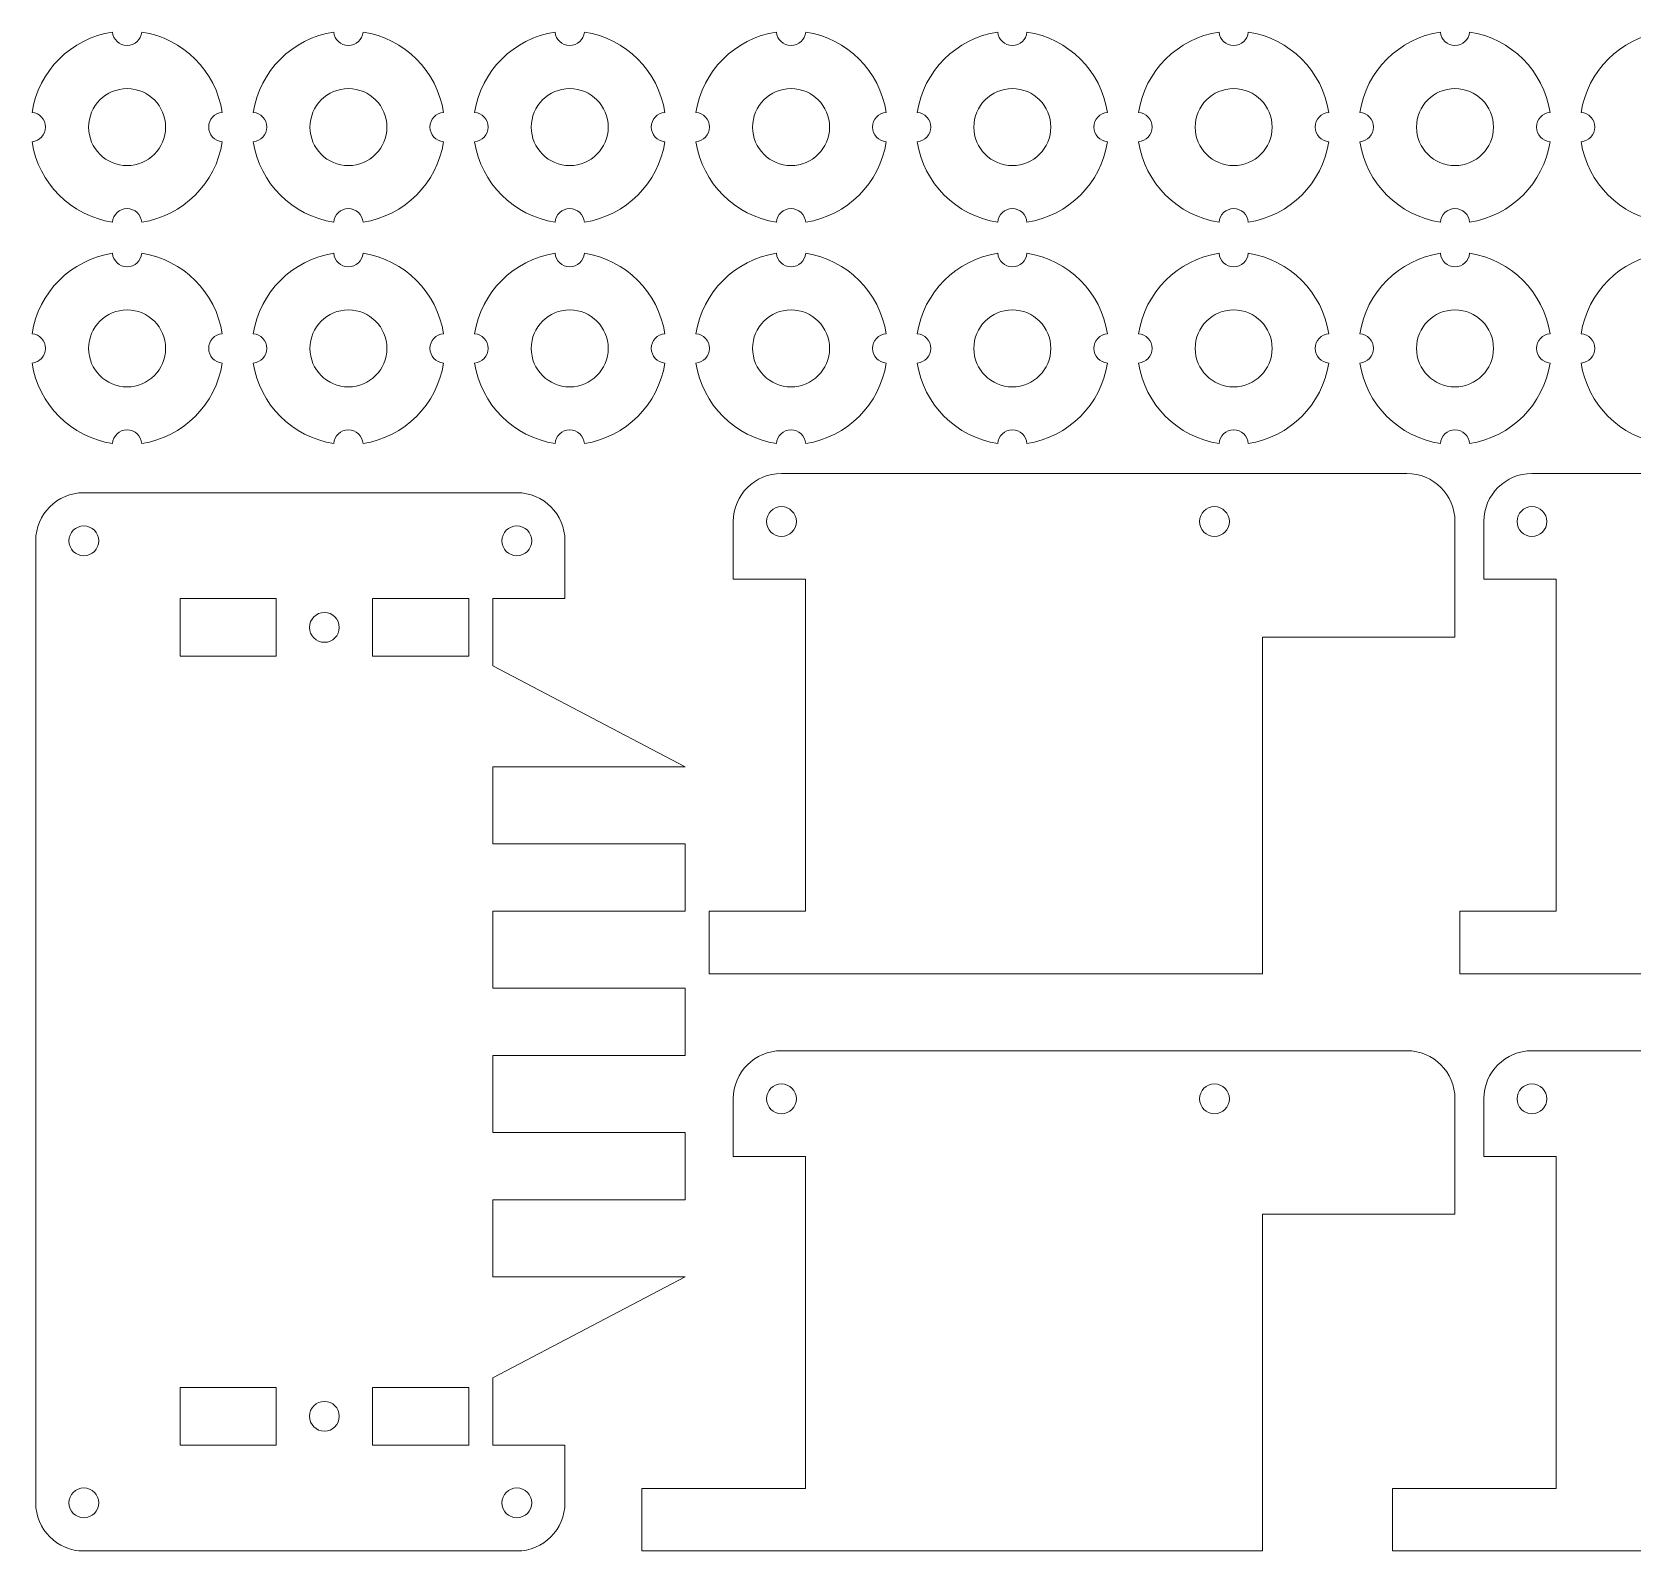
# Model space of a CAD drawing. Header units: centimetres. Extents: x -121 to 177, y -44 to 114.
# Drawn here: x -121.19 to -104.55, y -5.35 to 10.44 of the extents above; entities that cross this region are included whole.
import ezdxf

# ---------------------------------------------------------------- set-up
doc = ezdxf.new("R2010")
doc.units = ezdxf.units.CM
doc.header["$MEASUREMENT"] = 0
doc.layers.add('Layer 1', color=7, linetype='Continuous')

msp = doc.modelspace()

# ---------------------------------------------------------------- linework, layer by layer
at = {"layer": 'Layer 1', "lineweight": 20}
for centre, major_axis in [((-120.2, 9.45), (0, 0.4)), ((-117.9, 9.45), (0, 0.4)), ((-115.6, 9.45), (0, 0.4)), ((-113.3, 9.45), (0, 0.4)), ((-111, 9.45), (0, 0.4)), ((-108.7, 9.45), (0, 0.4)), ((-106.4, 9.45), (0, 0.4)), ((-120.2, 7.15), (0, 0.4)), ((-117.9, 7.15), (0, 0.4)), ((-115.6, 7.15), (0, 0.4)), ((-113.3, 7.15), (0, 0.4)), ((-111, 7.15), (0, 0.4)), ((-108.7, 7.15), (0, 0.4)), ((-106.4, 7.15), (0, 0.4)), ((-120.65, 5.15), (0, 0.155)), ((-116.15, 5.15), (0, 0.155)), ((-120.65, -4.85), (0, 0.155)), ((-116.15, -4.85), (0, 0.155))]:
    msp.add_ellipse(centre, major_axis=major_axis, ratio=1, dxfattribs=at)
for points, knots in [([(-120.04793, 10.43851), (-119.61747, 10.3728), (-119.27727, 10.03253), (-119.21156, 9.60207), (-119.21156, 9.60207), (-119.29037, 9.59616), (-119.3525, 9.53032), (-119.3525, 9.45), (-119.3525, 9.45), (-119.3525, 9.36968), (-119.29037, 9.30384), (-119.21156, 9.29793), (-119.21156, 9.29793), (-119.27727, 8.86747), (-119.61747, 8.5272), (-120.04793, 8.46149), (-120.04793, 8.46149), (-120.05381, 8.54034), (-120.11966, 8.6025), (-120.2, 8.6025), (-120.2, 8.6025), (-120.28034, 8.6025), (-120.34619, 8.54034), (-120.35207, 8.46149), (-120.35207, 8.46149), (-120.78253, 8.5272), (-121.12273, 8.86747), (-121.18844, 9.29793), (-121.18844, 9.29793), (-121.10963, 9.30384), (-121.0475, 9.36968), (-121.0475, 9.45), (-121.0475, 9.45), (-121.0475, 9.53032), (-121.10963, 9.59616), (-121.18844, 9.60207), (-121.18844, 9.60207), (-121.12273, 10.03253), (-120.78253, 10.3728), (-120.35207, 10.43851), (-120.35207, 10.43851), (-120.34619, 10.35966), (-120.28034, 10.2975), (-120.2, 10.2975), (-120.2, 10.2975), (-120.11966, 10.2975), (-120.05381, 10.35966), (-120.04793, 10.43851)], [0, 0, 0, 0, 0.08333333, 0.08333333, 0.08333333, 0.08333333, 0.16666667, 0.16666667, 0.16666667, 0.16666667, 0.25, 0.25, 0.25, 0.25, 0.33333333, 0.33333333, 0.33333333, 0.33333333, 0.41666667, 0.41666667, 0.41666667, 0.41666667, 0.5, 0.5, 0.5, 0.5, 0.58333333, 0.58333333, 0.58333333, 0.58333333, 0.66666667, 0.66666667, 0.66666667, 0.66666667, 0.75, 0.75, 0.75, 0.75, 0.83333333, 0.83333333, 0.83333333, 0.83333333, 0.91666667, 0.91666667, 0.91666667, 0.91666667, 1, 1, 1, 1]), ([(-117.74793, 10.43851), (-117.31747, 10.3728), (-116.97727, 10.03253), (-116.91156, 9.60207), (-116.91156, 9.60207), (-116.99037, 9.59616), (-117.0525, 9.53032), (-117.0525, 9.45), (-117.0525, 9.45), (-117.0525, 9.36968), (-116.99037, 9.30384), (-116.91156, 9.29793), (-116.91156, 9.29793), (-116.97727, 8.86747), (-117.31747, 8.5272), (-117.74793, 8.46149), (-117.74793, 8.46149), (-117.75381, 8.54034), (-117.81966, 8.6025), (-117.9, 8.6025), (-117.9, 8.6025), (-117.98034, 8.6025), (-118.04619, 8.54034), (-118.05207, 8.46149), (-118.05207, 8.46149), (-118.48253, 8.5272), (-118.82273, 8.86747), (-118.88844, 9.29793), (-118.88844, 9.29793), (-118.80963, 9.30384), (-118.7475, 9.36968), (-118.7475, 9.45), (-118.7475, 9.45), (-118.7475, 9.53032), (-118.80963, 9.59616), (-118.88844, 9.60207), (-118.88844, 9.60207), (-118.82273, 10.03253), (-118.48253, 10.3728), (-118.05207, 10.43851), (-118.05207, 10.43851), (-118.04619, 10.35966), (-117.98034, 10.2975), (-117.9, 10.2975), (-117.9, 10.2975), (-117.81966, 10.2975), (-117.75381, 10.35966), (-117.74793, 10.43851)], [0, 0, 0, 0, 0.08333333, 0.08333333, 0.08333333, 0.08333333, 0.16666667, 0.16666667, 0.16666667, 0.16666667, 0.25, 0.25, 0.25, 0.25, 0.33333333, 0.33333333, 0.33333333, 0.33333333, 0.41666667, 0.41666667, 0.41666667, 0.41666667, 0.5, 0.5, 0.5, 0.5, 0.58333333, 0.58333333, 0.58333333, 0.58333333, 0.66666667, 0.66666667, 0.66666667, 0.66666667, 0.75, 0.75, 0.75, 0.75, 0.83333333, 0.83333333, 0.83333333, 0.83333333, 0.91666667, 0.91666667, 0.91666667, 0.91666667, 1, 1, 1, 1]), ([(-115.44793, 10.43851), (-115.01747, 10.3728), (-114.67727, 10.03253), (-114.61156, 9.60207), (-114.61156, 9.60207), (-114.69037, 9.59616), (-114.7525, 9.53032), (-114.7525, 9.45), (-114.7525, 9.45), (-114.7525, 9.36968), (-114.69037, 9.30384), (-114.61156, 9.29793), (-114.61156, 9.29793), (-114.67727, 8.86747), (-115.01747, 8.5272), (-115.44793, 8.46149), (-115.44793, 8.46149), (-115.45381, 8.54034), (-115.51966, 8.6025), (-115.6, 8.6025), (-115.6, 8.6025), (-115.68034, 8.6025), (-115.74619, 8.54034), (-115.75207, 8.46149), (-115.75207, 8.46149), (-116.18253, 8.5272), (-116.52273, 8.86747), (-116.58844, 9.29793), (-116.58844, 9.29793), (-116.50963, 9.30384), (-116.4475, 9.36968), (-116.4475, 9.45), (-116.4475, 9.45), (-116.4475, 9.53032), (-116.50963, 9.59616), (-116.58844, 9.60207), (-116.58844, 9.60207), (-116.52273, 10.03253), (-116.18253, 10.3728), (-115.75207, 10.43851), (-115.75207, 10.43851), (-115.74619, 10.35966), (-115.68034, 10.2975), (-115.6, 10.2975), (-115.6, 10.2975), (-115.51966, 10.2975), (-115.45381, 10.35966), (-115.44793, 10.43851)], [0, 0, 0, 0, 0.08333333, 0.08333333, 0.08333333, 0.08333333, 0.16666667, 0.16666667, 0.16666667, 0.16666667, 0.25, 0.25, 0.25, 0.25, 0.33333333, 0.33333333, 0.33333333, 0.33333333, 0.41666667, 0.41666667, 0.41666667, 0.41666667, 0.5, 0.5, 0.5, 0.5, 0.58333333, 0.58333333, 0.58333333, 0.58333333, 0.66666667, 0.66666667, 0.66666667, 0.66666667, 0.75, 0.75, 0.75, 0.75, 0.83333333, 0.83333333, 0.83333333, 0.83333333, 0.91666667, 0.91666667, 0.91666667, 0.91666667, 1, 1, 1, 1]), ([(-113.14793, 10.43851), (-112.71747, 10.3728), (-112.37727, 10.03253), (-112.31156, 9.60207), (-112.31156, 9.60207), (-112.39037, 9.59616), (-112.4525, 9.53032), (-112.4525, 9.45), (-112.4525, 9.45), (-112.4525, 9.36968), (-112.39037, 9.30384), (-112.31156, 9.29793), (-112.31156, 9.29793), (-112.37727, 8.86747), (-112.71747, 8.5272), (-113.14793, 8.46149), (-113.14793, 8.46149), (-113.15381, 8.54034), (-113.21966, 8.6025), (-113.3, 8.6025), (-113.3, 8.6025), (-113.38034, 8.6025), (-113.44619, 8.54034), (-113.45207, 8.46149), (-113.45207, 8.46149), (-113.88253, 8.5272), (-114.22273, 8.86747), (-114.28844, 9.29793), (-114.28844, 9.29793), (-114.20963, 9.30384), (-114.1475, 9.36968), (-114.1475, 9.45), (-114.1475, 9.45), (-114.1475, 9.53032), (-114.20963, 9.59616), (-114.28844, 9.60207), (-114.28844, 9.60207), (-114.22273, 10.03253), (-113.88253, 10.3728), (-113.45207, 10.43851), (-113.45207, 10.43851), (-113.44619, 10.35966), (-113.38034, 10.2975), (-113.3, 10.2975), (-113.3, 10.2975), (-113.21966, 10.2975), (-113.15381, 10.35966), (-113.14793, 10.43851)], [0, 0, 0, 0, 0.08333333, 0.08333333, 0.08333333, 0.08333333, 0.16666667, 0.16666667, 0.16666667, 0.16666667, 0.25, 0.25, 0.25, 0.25, 0.33333333, 0.33333333, 0.33333333, 0.33333333, 0.41666667, 0.41666667, 0.41666667, 0.41666667, 0.5, 0.5, 0.5, 0.5, 0.58333333, 0.58333333, 0.58333333, 0.58333333, 0.66666667, 0.66666667, 0.66666667, 0.66666667, 0.75, 0.75, 0.75, 0.75, 0.83333333, 0.83333333, 0.83333333, 0.83333333, 0.91666667, 0.91666667, 0.91666667, 0.91666667, 1, 1, 1, 1]), ([(-110.84793, 10.43851), (-110.41747, 10.3728), (-110.07727, 10.03253), (-110.01156, 9.60207), (-110.01156, 9.60207), (-110.09037, 9.59616), (-110.1525, 9.53032), (-110.1525, 9.45), (-110.1525, 9.45), (-110.1525, 9.36968), (-110.09037, 9.30384), (-110.01156, 9.29793), (-110.01156, 9.29793), (-110.07727, 8.86747), (-110.41747, 8.5272), (-110.84793, 8.46149), (-110.84793, 8.46149), (-110.85381, 8.54034), (-110.91966, 8.6025), (-111, 8.6025), (-111, 8.6025), (-111.08034, 8.6025), (-111.14619, 8.54034), (-111.15207, 8.46149), (-111.15207, 8.46149), (-111.58253, 8.5272), (-111.92273, 8.86747), (-111.98844, 9.29793), (-111.98844, 9.29793), (-111.90963, 9.30384), (-111.8475, 9.36968), (-111.8475, 9.45), (-111.8475, 9.45), (-111.8475, 9.53032), (-111.90963, 9.59616), (-111.98844, 9.60207), (-111.98844, 9.60207), (-111.92273, 10.03253), (-111.58253, 10.3728), (-111.15207, 10.43851), (-111.15207, 10.43851), (-111.14619, 10.35966), (-111.08034, 10.2975), (-111, 10.2975), (-111, 10.2975), (-110.91966, 10.2975), (-110.85381, 10.35966), (-110.84793, 10.43851)], [0, 0, 0, 0, 0.08333333, 0.08333333, 0.08333333, 0.08333333, 0.16666667, 0.16666667, 0.16666667, 0.16666667, 0.25, 0.25, 0.25, 0.25, 0.33333333, 0.33333333, 0.33333333, 0.33333333, 0.41666667, 0.41666667, 0.41666667, 0.41666667, 0.5, 0.5, 0.5, 0.5, 0.58333333, 0.58333333, 0.58333333, 0.58333333, 0.66666667, 0.66666667, 0.66666667, 0.66666667, 0.75, 0.75, 0.75, 0.75, 0.83333333, 0.83333333, 0.83333333, 0.83333333, 0.91666667, 0.91666667, 0.91666667, 0.91666667, 1, 1, 1, 1]), ([(-108.54793, 10.43851), (-108.11747, 10.3728), (-107.77727, 10.03253), (-107.71156, 9.60207), (-107.71156, 9.60207), (-107.79037, 9.59616), (-107.8525, 9.53032), (-107.8525, 9.45), (-107.8525, 9.45), (-107.8525, 9.36968), (-107.79037, 9.30384), (-107.71156, 9.29793), (-107.71156, 9.29793), (-107.77727, 8.86747), (-108.11747, 8.5272), (-108.54793, 8.46149), (-108.54793, 8.46149), (-108.55381, 8.54034), (-108.61966, 8.6025), (-108.7, 8.6025), (-108.7, 8.6025), (-108.78034, 8.6025), (-108.84619, 8.54034), (-108.85207, 8.46149), (-108.85207, 8.46149), (-109.28253, 8.5272), (-109.62273, 8.86747), (-109.68844, 9.29793), (-109.68844, 9.29793), (-109.60963, 9.30384), (-109.5475, 9.36968), (-109.5475, 9.45), (-109.5475, 9.45), (-109.5475, 9.53032), (-109.60963, 9.59616), (-109.68844, 9.60207), (-109.68844, 9.60207), (-109.62273, 10.03253), (-109.28253, 10.3728), (-108.85207, 10.43851), (-108.85207, 10.43851), (-108.84619, 10.35966), (-108.78034, 10.2975), (-108.7, 10.2975), (-108.7, 10.2975), (-108.61966, 10.2975), (-108.55381, 10.35966), (-108.54793, 10.43851)], [0, 0, 0, 0, 0.08333333, 0.08333333, 0.08333333, 0.08333333, 0.16666667, 0.16666667, 0.16666667, 0.16666667, 0.25, 0.25, 0.25, 0.25, 0.33333333, 0.33333333, 0.33333333, 0.33333333, 0.41666667, 0.41666667, 0.41666667, 0.41666667, 0.5, 0.5, 0.5, 0.5, 0.58333333, 0.58333333, 0.58333333, 0.58333333, 0.66666667, 0.66666667, 0.66666667, 0.66666667, 0.75, 0.75, 0.75, 0.75, 0.83333333, 0.83333333, 0.83333333, 0.83333333, 0.91666667, 0.91666667, 0.91666667, 0.91666667, 1, 1, 1, 1]), ([(-106.24793, 10.43851), (-105.81747, 10.3728), (-105.47727, 10.03253), (-105.41156, 9.60207), (-105.41156, 9.60207), (-105.49037, 9.59616), (-105.5525, 9.53032), (-105.5525, 9.45), (-105.5525, 9.45), (-105.5525, 9.36968), (-105.49037, 9.30384), (-105.41156, 9.29793), (-105.41156, 9.29793), (-105.47727, 8.86747), (-105.81747, 8.5272), (-106.24793, 8.46149), (-106.24793, 8.46149), (-106.25381, 8.54034), (-106.31966, 8.6025), (-106.4, 8.6025), (-106.4, 8.6025), (-106.48034, 8.6025), (-106.54619, 8.54034), (-106.55207, 8.46149), (-106.55207, 8.46149), (-106.98253, 8.5272), (-107.32273, 8.86747), (-107.38844, 9.29793), (-107.38844, 9.29793), (-107.30963, 9.30384), (-107.2475, 9.36968), (-107.2475, 9.45), (-107.2475, 9.45), (-107.2475, 9.53032), (-107.30963, 9.59616), (-107.38844, 9.60207), (-107.38844, 9.60207), (-107.32273, 10.03253), (-106.98253, 10.3728), (-106.55207, 10.43851), (-106.55207, 10.43851), (-106.54619, 10.35966), (-106.48034, 10.2975), (-106.4, 10.2975), (-106.4, 10.2975), (-106.31966, 10.2975), (-106.25381, 10.35966), (-106.24793, 10.43851)], [0, 0, 0, 0, 0.08333333, 0.08333333, 0.08333333, 0.08333333, 0.16666667, 0.16666667, 0.16666667, 0.16666667, 0.25, 0.25, 0.25, 0.25, 0.33333333, 0.33333333, 0.33333333, 0.33333333, 0.41666667, 0.41666667, 0.41666667, 0.41666667, 0.5, 0.5, 0.5, 0.5, 0.58333333, 0.58333333, 0.58333333, 0.58333333, 0.66666667, 0.66666667, 0.66666667, 0.66666667, 0.75, 0.75, 0.75, 0.75, 0.83333333, 0.83333333, 0.83333333, 0.83333333, 0.91666667, 0.91666667, 0.91666667, 0.91666667, 1, 1, 1, 1]), ([(-103.94793, 10.43851), (-103.51747, 10.3728), (-103.17727, 10.03253), (-103.11156, 9.60207), (-103.11156, 9.60207), (-103.19037, 9.59616), (-103.2525, 9.53032), (-103.2525, 9.45), (-103.2525, 9.45), (-103.2525, 9.36968), (-103.19037, 9.30384), (-103.11156, 9.29793), (-103.11156, 9.29793), (-103.17727, 8.86747), (-103.51747, 8.5272), (-103.94793, 8.46149), (-103.94793, 8.46149), (-103.95381, 8.54034), (-104.01966, 8.6025), (-104.1, 8.6025), (-104.1, 8.6025), (-104.18034, 8.6025), (-104.24619, 8.54034), (-104.25207, 8.46149), (-104.25207, 8.46149), (-104.68253, 8.5272), (-105.02273, 8.86747), (-105.08844, 9.29793), (-105.08844, 9.29793), (-105.00963, 9.30384), (-104.9475, 9.36968), (-104.9475, 9.45), (-104.9475, 9.45), (-104.9475, 9.53032), (-105.00963, 9.59616), (-105.08844, 9.60207), (-105.08844, 9.60207), (-105.02273, 10.03253), (-104.68253, 10.3728), (-104.25207, 10.43851), (-104.25207, 10.43851), (-104.24619, 10.35966), (-104.18034, 10.2975), (-104.1, 10.2975), (-104.1, 10.2975), (-104.01966, 10.2975), (-103.95381, 10.35966), (-103.94793, 10.43851)], [0, 0, 0, 0, 0.08333333, 0.08333333, 0.08333333, 0.08333333, 0.16666667, 0.16666667, 0.16666667, 0.16666667, 0.25, 0.25, 0.25, 0.25, 0.33333333, 0.33333333, 0.33333333, 0.33333333, 0.41666667, 0.41666667, 0.41666667, 0.41666667, 0.5, 0.5, 0.5, 0.5, 0.58333333, 0.58333333, 0.58333333, 0.58333333, 0.66666667, 0.66666667, 0.66666667, 0.66666667, 0.75, 0.75, 0.75, 0.75, 0.83333333, 0.83333333, 0.83333333, 0.83333333, 0.91666667, 0.91666667, 0.91666667, 0.91666667, 1, 1, 1, 1]), ([(-120.04793, 8.13851), (-119.61747, 8.0728), (-119.27727, 7.73253), (-119.21156, 7.30207), (-119.21156, 7.30207), (-119.29037, 7.29616), (-119.3525, 7.23032), (-119.3525, 7.15), (-119.3525, 7.15), (-119.3525, 7.06968), (-119.29037, 7.00384), (-119.21156, 6.99793), (-119.21156, 6.99793), (-119.27727, 6.56747), (-119.61747, 6.2272), (-120.04793, 6.16149), (-120.04793, 6.16149), (-120.05381, 6.24034), (-120.11966, 6.3025), (-120.2, 6.3025), (-120.2, 6.3025), (-120.28034, 6.3025), (-120.34619, 6.24034), (-120.35207, 6.16149), (-120.35207, 6.16149), (-120.78253, 6.2272), (-121.12273, 6.56747), (-121.18844, 6.99793), (-121.18844, 6.99793), (-121.10963, 7.00384), (-121.0475, 7.06968), (-121.0475, 7.15), (-121.0475, 7.15), (-121.0475, 7.23032), (-121.10963, 7.29616), (-121.18844, 7.30207), (-121.18844, 7.30207), (-121.12273, 7.73253), (-120.78253, 8.0728), (-120.35207, 8.13851), (-120.35207, 8.13851), (-120.34619, 8.05966), (-120.28034, 7.9975), (-120.2, 7.9975), (-120.2, 7.9975), (-120.11966, 7.9975), (-120.05381, 8.05966), (-120.04793, 8.13851)], [0, 0, 0, 0, 0.08333333, 0.08333333, 0.08333333, 0.08333333, 0.16666667, 0.16666667, 0.16666667, 0.16666667, 0.25, 0.25, 0.25, 0.25, 0.33333333, 0.33333333, 0.33333333, 0.33333333, 0.41666667, 0.41666667, 0.41666667, 0.41666667, 0.5, 0.5, 0.5, 0.5, 0.58333333, 0.58333333, 0.58333333, 0.58333333, 0.66666667, 0.66666667, 0.66666667, 0.66666667, 0.75, 0.75, 0.75, 0.75, 0.83333333, 0.83333333, 0.83333333, 0.83333333, 0.91666667, 0.91666667, 0.91666667, 0.91666667, 1, 1, 1, 1]), ([(-117.74793, 8.13851), (-117.31747, 8.0728), (-116.97727, 7.73253), (-116.91156, 7.30207), (-116.91156, 7.30207), (-116.99037, 7.29616), (-117.0525, 7.23032), (-117.0525, 7.15), (-117.0525, 7.15), (-117.0525, 7.06968), (-116.99037, 7.00384), (-116.91156, 6.99793), (-116.91156, 6.99793), (-116.97727, 6.56747), (-117.31747, 6.2272), (-117.74793, 6.16149), (-117.74793, 6.16149), (-117.75381, 6.24034), (-117.81966, 6.3025), (-117.9, 6.3025), (-117.9, 6.3025), (-117.98034, 6.3025), (-118.04619, 6.24034), (-118.05207, 6.16149), (-118.05207, 6.16149), (-118.48253, 6.2272), (-118.82273, 6.56747), (-118.88844, 6.99793), (-118.88844, 6.99793), (-118.80963, 7.00384), (-118.7475, 7.06968), (-118.7475, 7.15), (-118.7475, 7.15), (-118.7475, 7.23032), (-118.80963, 7.29616), (-118.88844, 7.30207), (-118.88844, 7.30207), (-118.82273, 7.73253), (-118.48253, 8.0728), (-118.05207, 8.13851), (-118.05207, 8.13851), (-118.04619, 8.05966), (-117.98034, 7.9975), (-117.9, 7.9975), (-117.9, 7.9975), (-117.81966, 7.9975), (-117.75381, 8.05966), (-117.74793, 8.13851)], [0, 0, 0, 0, 0.08333333, 0.08333333, 0.08333333, 0.08333333, 0.16666667, 0.16666667, 0.16666667, 0.16666667, 0.25, 0.25, 0.25, 0.25, 0.33333333, 0.33333333, 0.33333333, 0.33333333, 0.41666667, 0.41666667, 0.41666667, 0.41666667, 0.5, 0.5, 0.5, 0.5, 0.58333333, 0.58333333, 0.58333333, 0.58333333, 0.66666667, 0.66666667, 0.66666667, 0.66666667, 0.75, 0.75, 0.75, 0.75, 0.83333333, 0.83333333, 0.83333333, 0.83333333, 0.91666667, 0.91666667, 0.91666667, 0.91666667, 1, 1, 1, 1]), ([(-115.44793, 8.13851), (-115.01747, 8.0728), (-114.67727, 7.73253), (-114.61156, 7.30207), (-114.61156, 7.30207), (-114.69037, 7.29616), (-114.7525, 7.23032), (-114.7525, 7.15), (-114.7525, 7.15), (-114.7525, 7.06968), (-114.69037, 7.00384), (-114.61156, 6.99793), (-114.61156, 6.99793), (-114.67727, 6.56747), (-115.01747, 6.2272), (-115.44793, 6.16149), (-115.44793, 6.16149), (-115.45381, 6.24034), (-115.51966, 6.3025), (-115.6, 6.3025), (-115.6, 6.3025), (-115.68034, 6.3025), (-115.74619, 6.24034), (-115.75207, 6.16149), (-115.75207, 6.16149), (-116.18253, 6.2272), (-116.52273, 6.56747), (-116.58844, 6.99793), (-116.58844, 6.99793), (-116.50963, 7.00384), (-116.4475, 7.06968), (-116.4475, 7.15), (-116.4475, 7.15), (-116.4475, 7.23032), (-116.50963, 7.29616), (-116.58844, 7.30207), (-116.58844, 7.30207), (-116.52273, 7.73253), (-116.18253, 8.0728), (-115.75207, 8.13851), (-115.75207, 8.13851), (-115.74619, 8.05966), (-115.68034, 7.9975), (-115.6, 7.9975), (-115.6, 7.9975), (-115.51966, 7.9975), (-115.45381, 8.05966), (-115.44793, 8.13851)], [0, 0, 0, 0, 0.08333333, 0.08333333, 0.08333333, 0.08333333, 0.16666667, 0.16666667, 0.16666667, 0.16666667, 0.25, 0.25, 0.25, 0.25, 0.33333333, 0.33333333, 0.33333333, 0.33333333, 0.41666667, 0.41666667, 0.41666667, 0.41666667, 0.5, 0.5, 0.5, 0.5, 0.58333333, 0.58333333, 0.58333333, 0.58333333, 0.66666667, 0.66666667, 0.66666667, 0.66666667, 0.75, 0.75, 0.75, 0.75, 0.83333333, 0.83333333, 0.83333333, 0.83333333, 0.91666667, 0.91666667, 0.91666667, 0.91666667, 1, 1, 1, 1]), ([(-113.14793, 8.13851), (-112.71747, 8.0728), (-112.37727, 7.73253), (-112.31156, 7.30207), (-112.31156, 7.30207), (-112.39037, 7.29616), (-112.4525, 7.23032), (-112.4525, 7.15), (-112.4525, 7.15), (-112.4525, 7.06968), (-112.39037, 7.00384), (-112.31156, 6.99793), (-112.31156, 6.99793), (-112.37727, 6.56747), (-112.71747, 6.2272), (-113.14793, 6.16149), (-113.14793, 6.16149), (-113.15381, 6.24034), (-113.21966, 6.3025), (-113.3, 6.3025), (-113.3, 6.3025), (-113.38034, 6.3025), (-113.44619, 6.24034), (-113.45207, 6.16149), (-113.45207, 6.16149), (-113.88253, 6.2272), (-114.22273, 6.56747), (-114.28844, 6.99793), (-114.28844, 6.99793), (-114.20963, 7.00384), (-114.1475, 7.06968), (-114.1475, 7.15), (-114.1475, 7.15), (-114.1475, 7.23032), (-114.20963, 7.29616), (-114.28844, 7.30207), (-114.28844, 7.30207), (-114.22273, 7.73253), (-113.88253, 8.0728), (-113.45207, 8.13851), (-113.45207, 8.13851), (-113.44619, 8.05966), (-113.38034, 7.9975), (-113.3, 7.9975), (-113.3, 7.9975), (-113.21966, 7.9975), (-113.15381, 8.05966), (-113.14793, 8.13851)], [0, 0, 0, 0, 0.08333333, 0.08333333, 0.08333333, 0.08333333, 0.16666667, 0.16666667, 0.16666667, 0.16666667, 0.25, 0.25, 0.25, 0.25, 0.33333333, 0.33333333, 0.33333333, 0.33333333, 0.41666667, 0.41666667, 0.41666667, 0.41666667, 0.5, 0.5, 0.5, 0.5, 0.58333333, 0.58333333, 0.58333333, 0.58333333, 0.66666667, 0.66666667, 0.66666667, 0.66666667, 0.75, 0.75, 0.75, 0.75, 0.83333333, 0.83333333, 0.83333333, 0.83333333, 0.91666667, 0.91666667, 0.91666667, 0.91666667, 1, 1, 1, 1]), ([(-110.84793, 8.13851), (-110.41747, 8.0728), (-110.07727, 7.73253), (-110.01156, 7.30207), (-110.01156, 7.30207), (-110.09037, 7.29616), (-110.1525, 7.23032), (-110.1525, 7.15), (-110.1525, 7.15), (-110.1525, 7.06968), (-110.09037, 7.00384), (-110.01156, 6.99793), (-110.01156, 6.99793), (-110.07727, 6.56747), (-110.41747, 6.2272), (-110.84793, 6.16149), (-110.84793, 6.16149), (-110.85381, 6.24034), (-110.91966, 6.3025), (-111, 6.3025), (-111, 6.3025), (-111.08034, 6.3025), (-111.14619, 6.24034), (-111.15207, 6.16149), (-111.15207, 6.16149), (-111.58253, 6.2272), (-111.92273, 6.56747), (-111.98844, 6.99793), (-111.98844, 6.99793), (-111.90963, 7.00384), (-111.8475, 7.06968), (-111.8475, 7.15), (-111.8475, 7.15), (-111.8475, 7.23032), (-111.90963, 7.29616), (-111.98844, 7.30207), (-111.98844, 7.30207), (-111.92273, 7.73253), (-111.58253, 8.0728), (-111.15207, 8.13851), (-111.15207, 8.13851), (-111.14619, 8.05966), (-111.08034, 7.9975), (-111, 7.9975), (-111, 7.9975), (-110.91966, 7.9975), (-110.85381, 8.05966), (-110.84793, 8.13851)], [0, 0, 0, 0, 0.08333333, 0.08333333, 0.08333333, 0.08333333, 0.16666667, 0.16666667, 0.16666667, 0.16666667, 0.25, 0.25, 0.25, 0.25, 0.33333333, 0.33333333, 0.33333333, 0.33333333, 0.41666667, 0.41666667, 0.41666667, 0.41666667, 0.5, 0.5, 0.5, 0.5, 0.58333333, 0.58333333, 0.58333333, 0.58333333, 0.66666667, 0.66666667, 0.66666667, 0.66666667, 0.75, 0.75, 0.75, 0.75, 0.83333333, 0.83333333, 0.83333333, 0.83333333, 0.91666667, 0.91666667, 0.91666667, 0.91666667, 1, 1, 1, 1]), ([(-108.54793, 8.13851), (-108.11747, 8.0728), (-107.77727, 7.73253), (-107.71156, 7.30207), (-107.71156, 7.30207), (-107.79037, 7.29616), (-107.8525, 7.23032), (-107.8525, 7.15), (-107.8525, 7.15), (-107.8525, 7.06968), (-107.79037, 7.00384), (-107.71156, 6.99793), (-107.71156, 6.99793), (-107.77727, 6.56747), (-108.11747, 6.2272), (-108.54793, 6.16149), (-108.54793, 6.16149), (-108.55381, 6.24034), (-108.61966, 6.3025), (-108.7, 6.3025), (-108.7, 6.3025), (-108.78034, 6.3025), (-108.84619, 6.24034), (-108.85207, 6.16149), (-108.85207, 6.16149), (-109.28253, 6.2272), (-109.62273, 6.56747), (-109.68844, 6.99793), (-109.68844, 6.99793), (-109.60963, 7.00384), (-109.5475, 7.06968), (-109.5475, 7.15), (-109.5475, 7.15), (-109.5475, 7.23032), (-109.60963, 7.29616), (-109.68844, 7.30207), (-109.68844, 7.30207), (-109.62273, 7.73253), (-109.28253, 8.0728), (-108.85207, 8.13851), (-108.85207, 8.13851), (-108.84619, 8.05966), (-108.78034, 7.9975), (-108.7, 7.9975), (-108.7, 7.9975), (-108.61966, 7.9975), (-108.55381, 8.05966), (-108.54793, 8.13851)], [0, 0, 0, 0, 0.08333333, 0.08333333, 0.08333333, 0.08333333, 0.16666667, 0.16666667, 0.16666667, 0.16666667, 0.25, 0.25, 0.25, 0.25, 0.33333333, 0.33333333, 0.33333333, 0.33333333, 0.41666667, 0.41666667, 0.41666667, 0.41666667, 0.5, 0.5, 0.5, 0.5, 0.58333333, 0.58333333, 0.58333333, 0.58333333, 0.66666667, 0.66666667, 0.66666667, 0.66666667, 0.75, 0.75, 0.75, 0.75, 0.83333333, 0.83333333, 0.83333333, 0.83333333, 0.91666667, 0.91666667, 0.91666667, 0.91666667, 1, 1, 1, 1]), ([(-106.24793, 8.13851), (-105.81747, 8.0728), (-105.47727, 7.73253), (-105.41156, 7.30207), (-105.41156, 7.30207), (-105.49037, 7.29616), (-105.5525, 7.23032), (-105.5525, 7.15), (-105.5525, 7.15), (-105.5525, 7.06968), (-105.49037, 7.00384), (-105.41156, 6.99793), (-105.41156, 6.99793), (-105.47727, 6.56747), (-105.81747, 6.2272), (-106.24793, 6.16149), (-106.24793, 6.16149), (-106.25381, 6.24034), (-106.31966, 6.3025), (-106.4, 6.3025), (-106.4, 6.3025), (-106.48034, 6.3025), (-106.54619, 6.24034), (-106.55207, 6.16149), (-106.55207, 6.16149), (-106.98253, 6.2272), (-107.32273, 6.56747), (-107.38844, 6.99793), (-107.38844, 6.99793), (-107.30963, 7.00384), (-107.2475, 7.06968), (-107.2475, 7.15), (-107.2475, 7.15), (-107.2475, 7.23032), (-107.30963, 7.29616), (-107.38844, 7.30207), (-107.38844, 7.30207), (-107.32273, 7.73253), (-106.98253, 8.0728), (-106.55207, 8.13851), (-106.55207, 8.13851), (-106.54619, 8.05966), (-106.48034, 7.9975), (-106.4, 7.9975), (-106.4, 7.9975), (-106.31966, 7.9975), (-106.25381, 8.05966), (-106.24793, 8.13851)], [0, 0, 0, 0, 0.08333333, 0.08333333, 0.08333333, 0.08333333, 0.16666667, 0.16666667, 0.16666667, 0.16666667, 0.25, 0.25, 0.25, 0.25, 0.33333333, 0.33333333, 0.33333333, 0.33333333, 0.41666667, 0.41666667, 0.41666667, 0.41666667, 0.5, 0.5, 0.5, 0.5, 0.58333333, 0.58333333, 0.58333333, 0.58333333, 0.66666667, 0.66666667, 0.66666667, 0.66666667, 0.75, 0.75, 0.75, 0.75, 0.83333333, 0.83333333, 0.83333333, 0.83333333, 0.91666667, 0.91666667, 0.91666667, 0.91666667, 1, 1, 1, 1]), ([(-103.94793, 8.13851), (-103.51747, 8.0728), (-103.17727, 7.73253), (-103.11156, 7.30207), (-103.11156, 7.30207), (-103.19037, 7.29616), (-103.2525, 7.23032), (-103.2525, 7.15), (-103.2525, 7.15), (-103.2525, 7.06968), (-103.19037, 7.00384), (-103.11156, 6.99793), (-103.11156, 6.99793), (-103.17727, 6.56747), (-103.51747, 6.2272), (-103.94793, 6.16149), (-103.94793, 6.16149), (-103.95381, 6.24034), (-104.01966, 6.3025), (-104.1, 6.3025), (-104.1, 6.3025), (-104.18034, 6.3025), (-104.24619, 6.24034), (-104.25207, 6.16149), (-104.25207, 6.16149), (-104.68253, 6.2272), (-105.02273, 6.56747), (-105.08844, 6.99793), (-105.08844, 6.99793), (-105.00963, 7.00384), (-104.9475, 7.06968), (-104.9475, 7.15), (-104.9475, 7.15), (-104.9475, 7.23032), (-105.00963, 7.29616), (-105.08844, 7.30207), (-105.08844, 7.30207), (-105.02273, 7.73253), (-104.68253, 8.0728), (-104.25207, 8.13851), (-104.25207, 8.13851), (-104.24619, 8.05966), (-104.18034, 7.9975), (-104.1, 7.9975), (-104.1, 7.9975), (-104.01966, 7.9975), (-103.95381, 8.05966), (-103.94793, 8.13851)], [0, 0, 0, 0, 0.08333333, 0.08333333, 0.08333333, 0.08333333, 0.16666667, 0.16666667, 0.16666667, 0.16666667, 0.25, 0.25, 0.25, 0.25, 0.33333333, 0.33333333, 0.33333333, 0.33333333, 0.41666667, 0.41666667, 0.41666667, 0.41666667, 0.5, 0.5, 0.5, 0.5, 0.58333333, 0.58333333, 0.58333333, 0.58333333, 0.66666667, 0.66666667, 0.66666667, 0.66666667, 0.75, 0.75, 0.75, 0.75, 0.83333333, 0.83333333, 0.83333333, 0.83333333, 0.91666667, 0.91666667, 0.91666667, 0.91666667, 1, 1, 1, 1]), ([(-113.39999, 5.505), (-113.48558, 5.505), (-113.555, 5.43558), (-113.555, 5.35), (-113.555, 5.35), (-113.555, 5.26441), (-113.48558, 5.195), (-113.39999, 5.195), (-113.39999, 5.195), (-113.31441, 5.195), (-113.245, 5.26441), (-113.245, 5.35), (-113.245, 5.35), (-113.245, 5.43558), (-113.31441, 5.505), (-113.39999, 5.505)], [0, 0, 0, 0, 0.25, 0.25, 0.25, 0.25, 0.5, 0.5, 0.5, 0.5, 0.75, 0.75, 0.75, 0.75, 1, 1, 1, 1]), ([(-108.89999, 5.505), (-108.98558, 5.505), (-109.055, 5.43558), (-109.055, 5.35), (-109.055, 5.35), (-109.055, 5.26441), (-108.98558, 5.195), (-108.89999, 5.195), (-108.89999, 5.195), (-108.81441, 5.195), (-108.745, 5.26441), (-108.745, 5.35), (-108.745, 5.35), (-108.745, 5.43558), (-108.81441, 5.505), (-108.89999, 5.505)], [0, 0, 0, 0, 0.25, 0.25, 0.25, 0.25, 0.5, 0.5, 0.5, 0.5, 0.75, 0.75, 0.75, 0.75, 1, 1, 1, 1]), ([(-105.59999, 5.505), (-105.68558, 5.505), (-105.755, 5.43558), (-105.755, 5.35), (-105.755, 5.35), (-105.755, 5.26441), (-105.68558, 5.195), (-105.59999, 5.195), (-105.59999, 5.195), (-105.51441, 5.195), (-105.445, 5.26441), (-105.445, 5.35), (-105.445, 5.35), (-105.445, 5.43558), (-105.51441, 5.505), (-105.59999, 5.505)], [0, 0, 0, 0, 0.25, 0.25, 0.25, 0.25, 0.5, 0.5, 0.5, 0.5, 0.75, 0.75, 0.75, 0.75, 1, 1, 1, 1]), ([(-113.39999, -0.495), (-113.48558, -0.495), (-113.555, -0.56442), (-113.555, -0.65), (-113.555, -0.65), (-113.555, -0.73559), (-113.48558, -0.805), (-113.39999, -0.805), (-113.39999, -0.805), (-113.31441, -0.805), (-113.245, -0.73559), (-113.245, -0.65), (-113.245, -0.65), (-113.245, -0.56442), (-113.31441, -0.495), (-113.39999, -0.495)], [0, 0, 0, 0, 0.25, 0.25, 0.25, 0.25, 0.5, 0.5, 0.5, 0.5, 0.75, 0.75, 0.75, 0.75, 1, 1, 1, 1]), ([(-108.89999, -0.495), (-108.98558, -0.495), (-109.055, -0.56442), (-109.055, -0.65), (-109.055, -0.65), (-109.055, -0.73559), (-108.98558, -0.805), (-108.89999, -0.805), (-108.89999, -0.805), (-108.81441, -0.805), (-108.745, -0.73559), (-108.745, -0.65), (-108.745, -0.65), (-108.745, -0.56442), (-108.81441, -0.495), (-108.89999, -0.495)], [0, 0, 0, 0, 0.25, 0.25, 0.25, 0.25, 0.5, 0.5, 0.5, 0.5, 0.75, 0.75, 0.75, 0.75, 1, 1, 1, 1]), ([(-105.59999, -0.495), (-105.68558, -0.495), (-105.755, -0.56442), (-105.755, -0.65), (-105.755, -0.65), (-105.755, -0.73559), (-105.68558, -0.805), (-105.59999, -0.805), (-105.59999, -0.805), (-105.51441, -0.805), (-105.445, -0.73559), (-105.445, -0.65), (-105.445, -0.65), (-105.445, -0.56442), (-105.51441, -0.495), (-105.59999, -0.495)], [0, 0, 0, 0, 0.25, 0.25, 0.25, 0.25, 0.5, 0.5, 0.5, 0.5, 0.75, 0.75, 0.75, 0.75, 1, 1, 1, 1])]:
    msp.add_open_spline(points, degree=3, knots=knots, dxfattribs=at)
at = {"layer": 'Layer 1', "lineweight": 18}
for points, knots in [([(-106.4, 5.35), (-106.4, 5.62609), (-106.62391, 5.85), (-106.9, 5.85), (-106.9, 5.85), (-106.9, 5.85), (-113.4, 5.85), (-113.4, 5.85), (-113.4, 5.85), (-113.67609, 5.85), (-113.9, 5.62609), (-113.9, 5.35), (-113.9, 5.35), (-113.9, 5.35), (-113.9, 4.75), (-113.9, 4.75), (-113.9, 4.75), (-113.9, 4.75), (-113.15, 4.75), (-113.15, 4.75), (-113.15, 4.75), (-113.15, 4.75), (-113.15, 1.3), (-113.15, 1.3), (-113.15, 1.3), (-113.15, 1.3), (-114.15, 1.3), (-114.15, 1.3), (-114.15, 1.3), (-114.15, 1.3), (-114.15, 0.65001), (-114.15, 0.65001), (-114.15, 0.65001), (-114.15, 0.65001), (-113.15, 0.65001), (-113.15, 0.65001), (-113.15, 0.65001), (-113.15, 0.65001), (-108.4, 0.65), (-108.4, 0.65), (-108.4, 0.65), (-108.4, 0.65), (-108.4, 4.15), (-108.4, 4.15), (-108.4, 4.15), (-108.4, 4.15), (-106.4, 4.15), (-106.4, 4.15), (-106.4, 4.15), (-106.4, 4.15), (-106.4, 5.35), (-106.4, 5.35)], [0, 0, 0, 0, 0.07692308, 0.07692308, 0.07692308, 0.07692308, 0.15384615, 0.15384615, 0.15384615, 0.15384615, 0.23076923, 0.23076923, 0.23076923, 0.23076923, 0.30769231, 0.30769231, 0.30769231, 0.30769231, 0.38461538, 0.38461538, 0.38461538, 0.38461538, 0.46153846, 0.46153846, 0.46153846, 0.46153846, 0.53846154, 0.53846154, 0.53846154, 0.53846154, 0.61538462, 0.61538462, 0.61538462, 0.61538462, 0.69230769, 0.69230769, 0.69230769, 0.69230769, 0.76923077, 0.76923077, 0.76923077, 0.76923077, 0.84615385, 0.84615385, 0.84615385, 0.84615385, 0.92307692, 0.92307692, 0.92307692, 0.92307692, 1, 1, 1, 1]), ([(-98.6, 5.35), (-98.6, 5.62609), (-98.82391, 5.85), (-99.1, 5.85), (-99.1, 5.85), (-99.1, 5.85), (-105.6, 5.85), (-105.6, 5.85), (-105.6, 5.85), (-105.87609, 5.85), (-106.1, 5.62609), (-106.1, 5.35), (-106.1, 5.35), (-106.1, 5.35), (-106.1, 4.75), (-106.1, 4.75), (-106.1, 4.75), (-106.1, 4.75), (-105.35, 4.75), (-105.35, 4.75), (-105.35, 4.75), (-105.35, 4.75), (-105.35, 1.3), (-105.35, 1.3), (-105.35, 1.3), (-105.35, 1.3), (-106.35, 1.3), (-106.35, 1.3), (-106.35, 1.3), (-106.35, 1.3), (-106.35, 0.65001), (-106.35, 0.65001), (-106.35, 0.65001), (-106.35, 0.65001), (-105.35, 0.65001), (-105.35, 0.65001), (-105.35, 0.65001), (-105.35, 0.65001), (-100.6, 0.65), (-100.6, 0.65), (-100.6, 0.65), (-100.6, 0.65), (-100.6, 4.15), (-100.6, 4.15), (-100.6, 4.15), (-100.6, 4.15), (-98.6, 4.15), (-98.6, 4.15), (-98.6, 4.15), (-98.6, 4.15), (-98.6, 5.35), (-98.6, 5.35)], [0, 0, 0, 0, 0.07692308, 0.07692308, 0.07692308, 0.07692308, 0.15384615, 0.15384615, 0.15384615, 0.15384615, 0.23076923, 0.23076923, 0.23076923, 0.23076923, 0.30769231, 0.30769231, 0.30769231, 0.30769231, 0.38461538, 0.38461538, 0.38461538, 0.38461538, 0.46153846, 0.46153846, 0.46153846, 0.46153846, 0.53846154, 0.53846154, 0.53846154, 0.53846154, 0.61538462, 0.61538462, 0.61538462, 0.61538462, 0.69230769, 0.69230769, 0.69230769, 0.69230769, 0.76923077, 0.76923077, 0.76923077, 0.76923077, 0.84615385, 0.84615385, 0.84615385, 0.84615385, 0.92307692, 0.92307692, 0.92307692, 0.92307692, 1, 1, 1, 1]), ([(-121.15, 5.15), (-121.15, 5.42609), (-120.92609, 5.65), (-120.65, 5.65), (-120.65, 5.65), (-120.65, 5.65), (-116.15, 5.65), (-116.15, 5.65), (-116.15, 5.65), (-115.87391, 5.65), (-115.65, 5.42609), (-115.65, 5.15), (-115.65, 5.15), (-115.65, 5.15), (-115.65, 4.55), (-115.65, 4.55), (-115.65, 4.55), (-115.65, 4.55), (-116.4, 4.55), (-116.4, 4.55), (-116.4, 4.55), (-116.4, 4.55), (-116.4, 3.85), (-116.4, 3.85), (-116.4, 3.85), (-116.4, 3.85), (-114.4, 2.8), (-114.4, 2.8), (-114.4, 2.8), (-114.4, 2.8), (-116.4, 2.8), (-116.4, 2.8), (-116.4, 2.8), (-116.4, 2.8), (-116.4, 2), (-116.4, 2), (-116.4, 2), (-116.4, 2), (-114.4, 2), (-114.4, 2), (-114.4, 2), (-114.4, 2), (-114.4, 1.3), (-114.4, 1.3), (-114.4, 1.3), (-114.4, 1.3), (-116.4, 1.3), (-116.4, 1.3), (-116.4, 1.3), (-116.4, 1.3), (-116.4, 0.50001), (-116.4, 0.50001), (-116.4, 0.50001), (-116.4, 0.50001), (-114.4, 0.50001), (-114.4, 0.50001), (-114.4, 0.50001), (-114.4, 0.50001), (-114.4, -0.2), (-114.4, -0.2), (-114.4, -0.2), (-114.4, -0.2), (-116.4, -0.2), (-116.4, -0.2), (-116.4, -0.2), (-116.4, -0.2), (-116.4, -1), (-116.4, -1), (-116.4, -1), (-116.4, -1), (-114.4, -1), (-114.4, -1), (-114.4, -1), (-114.4, -1), (-114.4, -1.7), (-114.4, -1.7), (-114.4, -1.7), (-114.4, -1.7), (-116.4, -1.7), (-116.4, -1.7), (-116.4, -1.7), (-116.4, -1.7), (-116.4, -2.5), (-116.4, -2.5), (-116.4, -2.5), (-116.4, -2.5), (-114.4, -2.5), (-114.4, -2.5), (-114.4, -2.5), (-114.4, -2.5), (-116.4, -3.55), (-116.4, -3.55), (-116.4, -3.55), (-116.4, -3.55), (-116.4, -4.25), (-116.4, -4.25), (-116.4, -4.25), (-116.4, -4.25), (-115.65, -4.25), (-115.65, -4.25), (-115.65, -4.25), (-115.65, -4.25), (-115.65, -4.85), (-115.65, -4.85), (-115.65, -4.85), (-115.65, -5.12609), (-115.87391, -5.35), (-116.15, -5.35), (-116.15, -5.35), (-116.15, -5.35), (-120.65, -5.35), (-120.65, -5.35), (-120.65, -5.35), (-120.92609, -5.35), (-121.15, -5.12609), (-121.15, -4.85), (-121.15, -4.85), (-121.15, -4.85), (-121.15, 5.15), (-121.15, 5.15)], [0, 0, 0, 0, 0.03333333, 0.03333333, 0.03333333, 0.03333333, 0.06666667, 0.06666667, 0.06666667, 0.06666667, 0.1, 0.1, 0.1, 0.1, 0.13333333, 0.13333333, 0.13333333, 0.13333333, 0.16666667, 0.16666667, 0.16666667, 0.16666667, 0.2, 0.2, 0.2, 0.2, 0.23333333, 0.23333333, 0.23333333, 0.23333333, 0.26666667, 0.26666667, 0.26666667, 0.26666667, 0.3, 0.3, 0.3, 0.3, 0.33333333, 0.33333333, 0.33333333, 0.33333333, 0.36666667, 0.36666667, 0.36666667, 0.36666667, 0.4, 0.4, 0.4, 0.4, 0.43333333, 0.43333333, 0.43333333, 0.43333333, 0.46666667, 0.46666667, 0.46666667, 0.46666667, 0.5, 0.5, 0.5, 0.5, 0.53333333, 0.53333333, 0.53333333, 0.53333333, 0.56666667, 0.56666667, 0.56666667, 0.56666667, 0.6, 0.6, 0.6, 0.6, 0.63333333, 0.63333333, 0.63333333, 0.63333333, 0.66666667, 0.66666667, 0.66666667, 0.66666667, 0.7, 0.7, 0.7, 0.7, 0.73333333, 0.73333333, 0.73333333, 0.73333333, 0.76666667, 0.76666667, 0.76666667, 0.76666667, 0.8, 0.8, 0.8, 0.8, 0.83333333, 0.83333333, 0.83333333, 0.83333333, 0.86666667, 0.86666667, 0.86666667, 0.86666667, 0.9, 0.9, 0.9, 0.9, 0.93333333, 0.93333333, 0.93333333, 0.93333333, 0.96666667, 0.96666667, 0.96666667, 0.96666667, 1, 1, 1, 1]), ([(-106.4, -0.65), (-106.4, -0.37391), (-106.62391, -0.15), (-106.9, -0.15), (-106.9, -0.15), (-106.9, -0.15), (-113.4, -0.15), (-113.4, -0.15), (-113.4, -0.15), (-113.67609, -0.15), (-113.9, -0.37391), (-113.9, -0.65), (-113.9, -0.65), (-113.9, -0.65), (-113.9, -1.25), (-113.9, -1.25), (-113.9, -1.25), (-113.9, -1.25), (-113.15, -1.25), (-113.15, -1.25), (-113.15, -1.25), (-113.15, -1.25), (-113.15, -4.7), (-113.15, -4.7), (-113.15, -4.7), (-113.15, -4.7), (-114.85, -4.7), (-114.85, -4.7), (-114.85, -4.7), (-114.85, -4.7), (-114.85, -5.34999), (-114.85, -5.34999), (-114.85, -5.34999), (-114.85, -5.34999), (-113.15, -5.34999), (-113.15, -5.34999), (-113.15, -5.34999), (-113.15, -5.34999), (-108.4, -5.35), (-108.4, -5.35), (-108.4, -5.35), (-108.4, -5.35), (-108.4, -1.85), (-108.4, -1.85), (-108.4, -1.85), (-108.4, -1.85), (-106.4, -1.85), (-106.4, -1.85), (-106.4, -1.85), (-106.4, -1.85), (-106.4, -0.65), (-106.4, -0.65)], [0, 0, 0, 0, 0.07692308, 0.07692308, 0.07692308, 0.07692308, 0.15384615, 0.15384615, 0.15384615, 0.15384615, 0.23076923, 0.23076923, 0.23076923, 0.23076923, 0.30769231, 0.30769231, 0.30769231, 0.30769231, 0.38461538, 0.38461538, 0.38461538, 0.38461538, 0.46153846, 0.46153846, 0.46153846, 0.46153846, 0.53846154, 0.53846154, 0.53846154, 0.53846154, 0.61538462, 0.61538462, 0.61538462, 0.61538462, 0.69230769, 0.69230769, 0.69230769, 0.69230769, 0.76923077, 0.76923077, 0.76923077, 0.76923077, 0.84615385, 0.84615385, 0.84615385, 0.84615385, 0.92307692, 0.92307692, 0.92307692, 0.92307692, 1, 1, 1, 1]), ([(-98.6, -0.65), (-98.6, -0.37391), (-98.82391, -0.15), (-99.1, -0.15), (-99.1, -0.15), (-99.1, -0.15), (-105.6, -0.15), (-105.6, -0.15), (-105.6, -0.15), (-105.87609, -0.15), (-106.1, -0.37391), (-106.1, -0.65), (-106.1, -0.65), (-106.1, -0.65), (-106.1, -1.25), (-106.1, -1.25), (-106.1, -1.25), (-106.1, -1.25), (-105.35, -1.25), (-105.35, -1.25), (-105.35, -1.25), (-105.35, -1.25), (-105.35, -4.7), (-105.35, -4.7), (-105.35, -4.7), (-105.35, -4.7), (-107.05, -4.7), (-107.05, -4.7), (-107.05, -4.7), (-107.05, -4.7), (-107.05, -5.34999), (-107.05, -5.34999), (-107.05, -5.34999), (-107.05, -5.34999), (-105.35, -5.34999), (-105.35, -5.34999), (-105.35, -5.34999), (-105.35, -5.34999), (-100.6, -5.35), (-100.6, -5.35), (-100.6, -5.35), (-100.6, -5.35), (-100.6, -1.85), (-100.6, -1.85), (-100.6, -1.85), (-100.6, -1.85), (-98.6, -1.85), (-98.6, -1.85), (-98.6, -1.85), (-98.6, -1.85), (-98.6, -0.65), (-98.6, -0.65)], [0, 0, 0, 0, 0.07692308, 0.07692308, 0.07692308, 0.07692308, 0.15384615, 0.15384615, 0.15384615, 0.15384615, 0.23076923, 0.23076923, 0.23076923, 0.23076923, 0.30769231, 0.30769231, 0.30769231, 0.30769231, 0.38461538, 0.38461538, 0.38461538, 0.38461538, 0.46153846, 0.46153846, 0.46153846, 0.46153846, 0.53846154, 0.53846154, 0.53846154, 0.53846154, 0.61538462, 0.61538462, 0.61538462, 0.61538462, 0.69230769, 0.69230769, 0.69230769, 0.69230769, 0.76923077, 0.76923077, 0.76923077, 0.76923077, 0.84615385, 0.84615385, 0.84615385, 0.84615385, 0.92307692, 0.92307692, 0.92307692, 0.92307692, 1, 1, 1, 1])]:
    msp.add_open_spline(points, degree=3, knots=knots, dxfattribs=at)
at = {"layer": 'Layer 1', "lineweight": 9}
for points in [[(-119.65, 4.55), (-119.65, 4.55), (-118.65, 4.55), (-118.65, 4.55), (-118.65, 4.55), (-118.65, 4.55), (-118.65, 3.95), (-118.65, 3.95), (-118.65, 3.95), (-118.65, 3.95), (-119.65, 3.95), (-119.65, 3.95), (-119.65, 3.95), (-119.65, 3.95), (-119.65, 4.55), (-119.65, 4.55)], [(-117.65, 4.55), (-117.65, 4.55), (-116.65, 4.55), (-116.65, 4.55), (-116.65, 4.55), (-116.65, 4.55), (-116.65, 3.95), (-116.65, 3.95), (-116.65, 3.95), (-116.65, 3.95), (-117.65, 3.95), (-117.65, 3.95), (-117.65, 3.95), (-117.65, 3.95), (-117.65, 4.55), (-117.65, 4.55)], [(-118.15, 4.405), (-118.06441, 4.405), (-117.995, 4.33559), (-117.995, 4.25), (-117.995, 4.25), (-117.995, 4.16441), (-118.06441, 4.095), (-118.15, 4.095), (-118.15, 4.095), (-118.23559, 4.095), (-118.305, 4.16441), (-118.305, 4.25), (-118.305, 4.25), (-118.305, 4.33559), (-118.23559, 4.405), (-118.15, 4.405)], [(-119.65, -3.65), (-119.65, -3.65), (-118.65, -3.65), (-118.65, -3.65), (-118.65, -3.65), (-118.65, -3.65), (-118.65, -4.25), (-118.65, -4.25), (-118.65, -4.25), (-118.65, -4.25), (-119.65, -4.25), (-119.65, -4.25), (-119.65, -4.25), (-119.65, -4.25), (-119.65, -3.65), (-119.65, -3.65)], [(-117.65, -3.65), (-117.65, -3.65), (-116.65, -3.65), (-116.65, -3.65), (-116.65, -3.65), (-116.65, -3.65), (-116.65, -4.25), (-116.65, -4.25), (-116.65, -4.25), (-116.65, -4.25), (-117.65, -4.25), (-117.65, -4.25), (-117.65, -4.25), (-117.65, -4.25), (-117.65, -3.65), (-117.65, -3.65)], [(-118.15, -3.795), (-118.06441, -3.795), (-117.995, -3.86441), (-117.995, -3.95), (-117.995, -3.95), (-117.995, -4.03559), (-118.06441, -4.105), (-118.15, -4.105), (-118.15, -4.105), (-118.23559, -4.105), (-118.305, -4.03559), (-118.305, -3.95), (-118.305, -3.95), (-118.305, -3.86441), (-118.23559, -3.795), (-118.15, -3.795)]]:
    msp.add_open_spline(points, degree=3, knots=[0, 0, 0, 0, 0.25, 0.25, 0.25, 0.25, 0.5, 0.5, 0.5, 0.5, 0.75, 0.75, 0.75, 0.75, 1, 1, 1, 1], dxfattribs=at)

doc.saveas('drawing.dxf')
